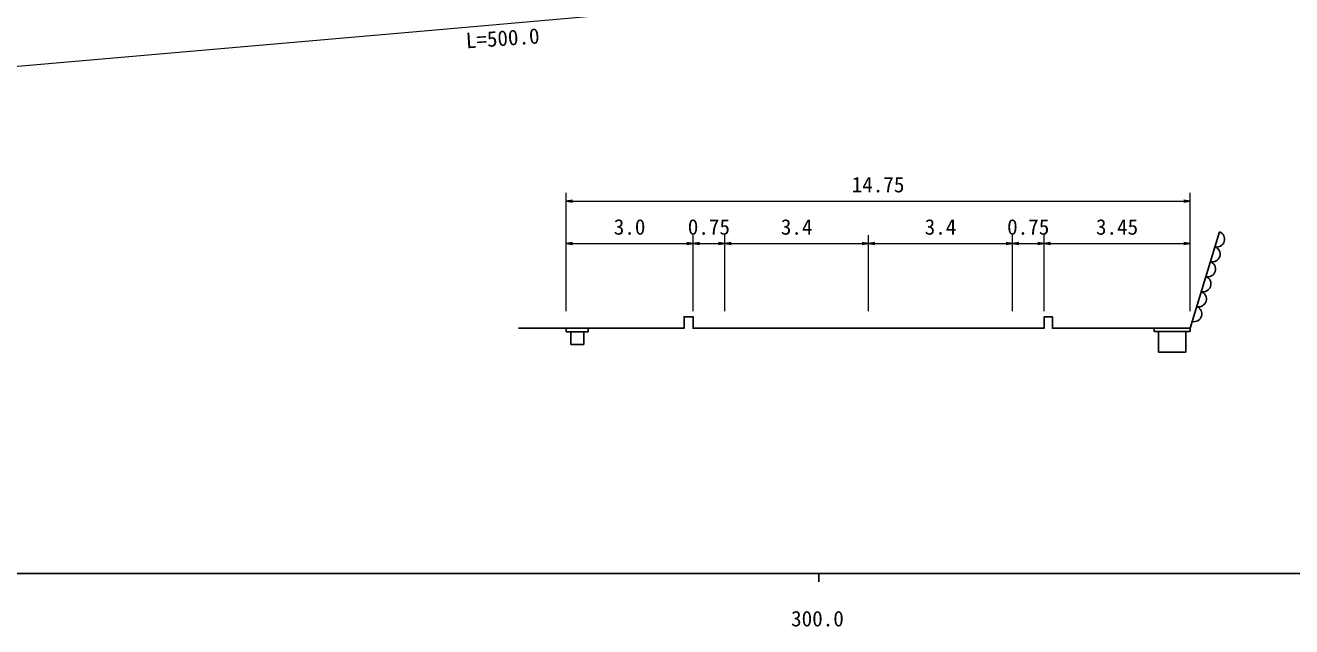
# Model space of a CAD drawing. Units: millimetres at full size, sheet at 1:1000, with parts at other scales. Extents: x 40000 to 680000, y 20000 to 380000.
# Drawn here: x 274206 to 423900, y 198715 to 269775 of the extents above; entities that cross this region are included whole.
import ezdxf
from ezdxf.enums import TextEntityAlignment as Align

# ---------------------------------------------------------------- set-up
doc = ezdxf.new("R2010")
doc.units = ezdxf.units.MM
doc.header["$LTSCALE"] = 1000
for name, color, linetype, lineweight in [('M-BGD', 7, 'Continuous', 25), ('M-STR-HTXT', 7, 'Continuous', 13), ('M-TTL-BAND', 7, 'Continuous', 25)]:
    doc.layers.add(name, color=color, linetype=linetype, lineweight=lineweight)
doc.styles.add('ＭＳ ゴシック', font='')
doc.styles.get('ＭＳ ゴシック').set_extended_font_data('MS Gothic')

# ---------------------------------------------------------------- blocks, each defined once
blk = doc.blocks.new('open_arrow')
at = {"color": 0, "linetype": 'Continuous', "lineweight": -2}
blk.add_lwpolyline([(7.5, 1.25), (0, 0), (7.5, -1.25)], dxfattribs=at)

msp = doc.modelspace()

# ---------------------------------------------------------------- linework, layer by layer
at = {"layer": 'M-BGD'}
for p, q in [((411890, 233986), (415359, 245374)), ((338140, 233570), (338140, 233986)), ((338140, 233570), (338683, 233570)), ((338683, 233570), (340246, 233570)), ((338683, 232040), (338683, 233570)), ((340246, 233570), (340246, 232040)), ((340246, 233570), (340733, 233570)), ((340733, 233986), (340733, 233570)), ((407640, 233608), (407640, 233986)), ((411890, 233608), (407640, 233608)), ((408140, 231148), (408140, 233608)), ((411390, 231148), (411390, 233608)), ((411890, 233608), (411890, 233986)), ((340246, 232040), (338683, 232040)), ((411390, 231148), (408140, 231148))]:
    msp.add_line(p, q, dxfattribs=at)
msp.add_lwpolyline([(332520, 233986), (352068, 233986), (352068, 235341), (353140, 235341), (353140, 233986), (394640, 233986), (394640, 235309), (395614, 235309), (395614, 233986), (411890, 233986)], dxfattribs=at)
for centre in [(415051, 244503), (414514, 242738), (413976, 240973), (413438, 239208), (412900, 237443), (412362, 235678)]:
    msp.add_arc(centre, 924, 255.59242, 70.51702, dxfattribs=at)
at = {"layer": 'M-STR-HTXT'}
for p, q in [((338140, 235986), (338140, 249986)), ((338140, 248986), (411890, 248986)), ((411890, 235986), (411890, 249986)), ((338140, 235986), (338140, 244986)), ((353140, 235986), (353140, 244986)), ((353140, 235986), (353140, 244986)), ((356890, 235986), (356890, 244986)), ((356890, 235986), (356890, 244986)), ((373890, 235986), (373890, 244986)), ((390890, 235986), (390890, 244986)), ((390890, 235986), (390890, 244986)), ((394640, 235986), (394640, 244986)), ((394640, 235986), (394640, 244986)), ((411890, 235986), (411890, 244986)), ((338140, 243986), (353140, 243986)), ((353140, 243986), (356890, 243986)), ((356890, 243986), (373890, 243986)), ((373890, 243986), (390890, 243986)), ((390890, 243986), (394640, 243986)), ((394640, 243986), (411890, 243986))]:
    msp.add_line(p, q, dxfattribs=at)
msp.add_lwpolyline([(70751, 247264), (76320, 247834), (86953, 248716), (101454, 249996), (119924, 251582), (139824, 253282), (198818, 258527), (259672, 263773), (322689, 269235), (349078, 271555), (381817, 273667), (392641, 273829), (410262, 273436), (419624, 273007), (425526, 272686), (439477, 271424), (453483, 269694), (466490, 267817), (486573, 264121), (507612, 258720), (515758, 256504), (524240, 253978), (535500, 250329), (550253, 244981)], dxfattribs=at)
at = {"layer": 'M-TTL-BAND'}
for p, q in [((40000, 205000), (579000, 205000)), ((368000, 205000), (368000, 204000))]:
    msp.add_line(p, q, dxfattribs=at)

# ---------------------------------------------------------------- block references
at = {"layer": 'M-STR-HTXT', "xscale": 100, "yscale": 100}
for p in [(338140, 248986), (338140, 243986), (353140, 243986), (356890, 243986), (373890, 243986), (390890, 243986), (394640, 243986)]:
    msp.add_blockref('open_arrow', p, dxfattribs=at)
at = {"layer": 'M-STR-HTXT', "xscale": 100, "yscale": 100, "rotation": 180}
for p in [(411890, 248986), (353140, 243986), (356890, 243986), (373890, 243986), (390890, 243986), (394640, 243986), (411890, 243986)]:
    msp.add_blockref('open_arrow', p, dxfattribs=at)

# ---------------------------------------------------------------- texts
at = {"layer": 'M-STR-HTXT', "style": 'ＭＳ ゴシック'}
msp.add_text('L=500.0', height=1833, rotation=3.862, dxfattribs=at).set_placement((326373, 266502), align=Align.BOTTOM_LEFT)
for s, p in [('14.75', (371890, 249486)), ('3.0', (343765, 244486)), ('0.75', (352515, 244486)), ('3.4', (363515, 244486)), ('3.4', (380515, 244486)), ('0.75', (390265, 244486)), ('3.45', (400765, 244486))]:
    msp.add_text(s, height=1833, dxfattribs=at).set_placement(p, align=Align.BOTTOM_LEFT)
at = {"layer": 'M-TTL-BAND', "style": 'ＭＳ ゴシック'}
msp.add_text('300.0', height=1833, dxfattribs=at).set_placement((367844, 198195), align=Align.BOTTOM_CENTER)

doc.saveas('drawing.dxf')
